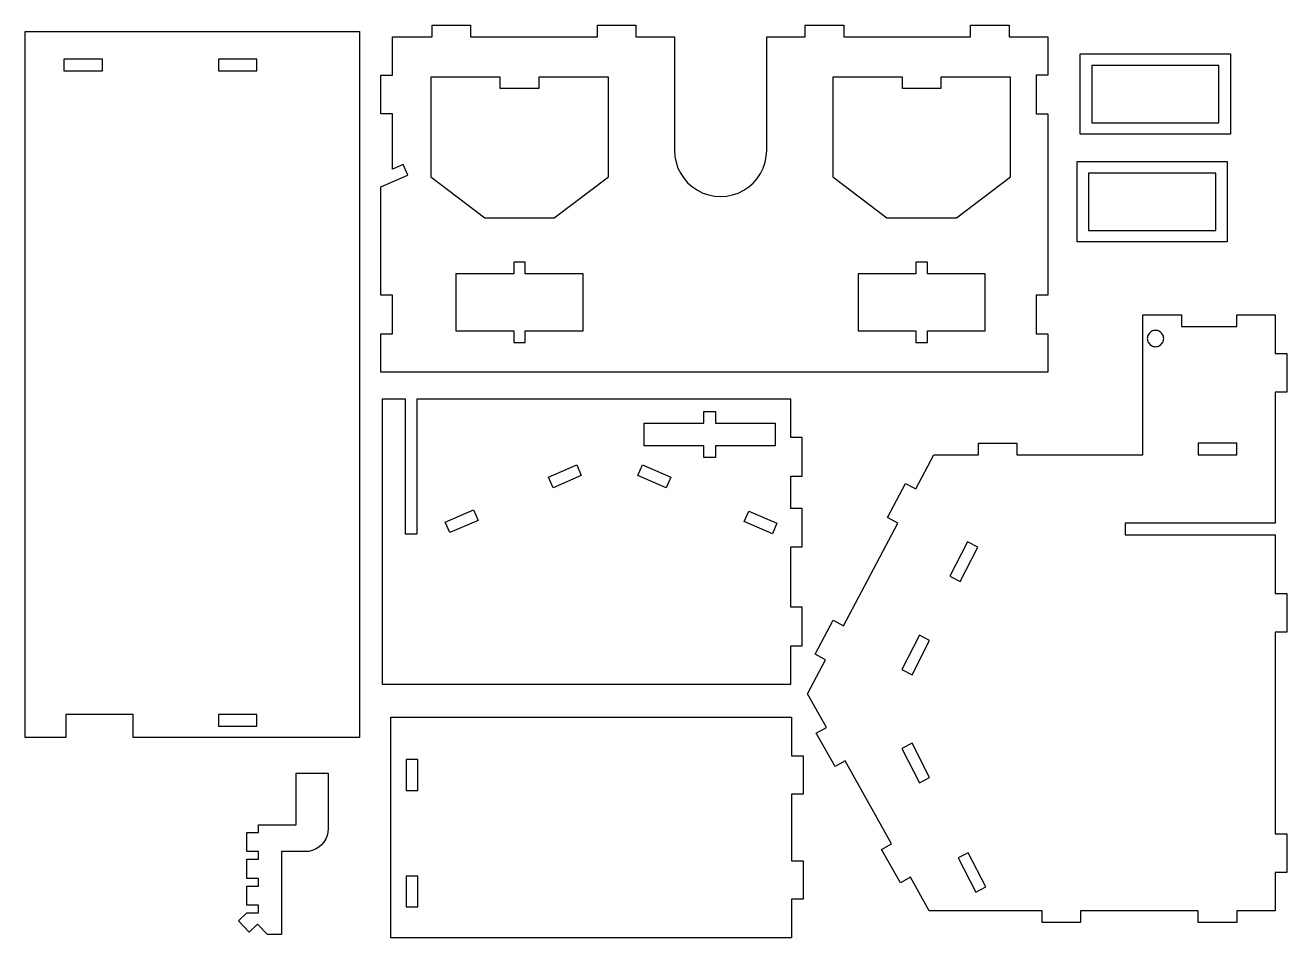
# Model space of a CAD drawing. Extents: x 9 to 337, y 3 to 240.
import ezdxf

# ---------------------------------------------------------------- set-up
doc = ezdxf.new("R2010")
doc.units = 0
doc.layers.add('HOLE', color=1, linetype='CONTINUOUS')
doc.layers.add('LAYER_1', color=18, linetype='CONTINUOUS')

msp = doc.modelspace()

# ---------------------------------------------------------------- linework, layer by layer
at = {"layer": 'HOLE'}
for points in [[(19.05, 227.68), (29.06, 227.68), (29.06, 230.68), (19.05, 230.68)], [(59.2, 227.68), (69.2, 227.68), (69.2, 230.68), (59.2, 230.68)], [(114.33, 200.17), (128.37, 189.49), (146.4, 189.49), (160.45, 200.17), (160.45, 226.06), (142.39, 226.06), (142.39, 223.06), (132.39, 223.06), (132.39, 226.06), (114.33, 226.06)], [(218.75, 200.17), (232.79, 189.49), (250.82, 189.49), (264.87, 200.17), (264.87, 226.06), (246.81, 226.06), (246.81, 223.06), (236.81, 223.06), (236.81, 226.06), (218.75, 226.06)], [(319, 214.19), (319, 229.06), (285.99, 229.06), (285.99, 214.19)], [(318.15, 186.25), (318.15, 201.12), (285.14, 201.12), (285.14, 186.25)], [(138.89, 160.14), (153.89, 160.14), (153.89, 175.01), (138.89, 175.01), (138.89, 178.01), (135.89, 178.01), (135.89, 175.01), (120.88, 175.01), (120.88, 160.14), (135.89, 160.14), (135.89, 157.14), (138.89, 157.14)], [(225.31, 160.14), (240.31, 160.14), (240.31, 157.14), (243.31, 157.14), (243.31, 160.14), (258.31, 160.14), (258.31, 175.01), (243.31, 175.01), (243.31, 178.01), (240.31, 178.01), (240.31, 175.01), (225.31, 175.01)], [(303.82, 156.49), (304.03, 156.68), (304.21, 156.88), (304.36, 157.11), (304.49, 157.36), (304.58, 157.63), (304.63, 157.9), (304.65, 158.18), (304.63, 158.45), (304.58, 158.72), (304.49, 158.99), (304.36, 159.24), (304.21, 159.47), (304.03, 159.68), (303.82, 159.86), (303.59, 160.01), (303.34, 160.14), (303.07, 160.22), (302.8, 160.28), (302.53, 160.3), (302.25, 160.28), (301.98, 160.22), (301.71, 160.14), (301.46, 160.01), (301.23, 159.86), (301.03, 159.68), (300.84, 159.47), (300.69, 159.24), (300.57, 158.99), (300.48, 158.72), (300.42, 158.45), (300.4, 158.18), (300.42, 157.9), (300.48, 157.63), (300.57, 157.36), (300.69, 157.11), (300.84, 156.88), (301.03, 156.68), (301.23, 156.49), (301.46, 156.34), (301.71, 156.22), (301.98, 156.13), (302.25, 156.07), (302.53, 156.05), (302.8, 156.07), (303.07, 156.13), (303.34, 156.22), (303.59, 156.34)], [(203.79, 136.24), (203.79, 130.28), (188.27, 130.28), (188.27, 127.28), (185.27, 127.28), (185.27, 130.28), (169.75, 130.28), (169.75, 136.24), (185.27, 136.24), (185.27, 139.25), (188.27, 139.25), (188.27, 136.24)], [(323.61, 130.97), (313.6, 130.97), (313.6, 127.97), (323.61, 127.97)], [(146.09, 119.44), (144.89, 122.19), (152.23, 125.38), (153.43, 122.63)], [(168.1, 122.63), (169.3, 125.38), (176.64, 122.19), (175.44, 119.44)], [(125.41, 113.73), (126.61, 110.97), (119.27, 107.78), (118.08, 110.54)], [(195.69, 110.64), (196.89, 113.39), (204.23, 110.2), (203.03, 107.45)], [(251.77, 95.09), (256.35, 103.98), (253.69, 105.36), (249.11, 96.47)], [(239.3, 70.87), (243.88, 79.76), (241.21, 81.14), (236.63, 72.25)], [(59.2, 57.56), (69.2, 57.56), (69.2, 60.56), (59.2, 60.56)], [(243.88, 44.2), (239.3, 53.09), (236.63, 51.71), (241.21, 42.82)], [(107.95, 40.85), (110.95, 40.85), (110.95, 48.85), (107.95, 48.85)], [(253.92, 24.69), (251.26, 23.32), (255.84, 14.43), (258.5, 15.8)], [(107.95, 18.61), (107.95, 10.61), (110.95, 10.61), (110.95, 18.61)]]:
    msp.add_lwpolyline(points, close=True, dxfattribs=at)
at = {"layer": 'LAYER_1'}
for points in [[(189.6, 195.04), (191.16, 195.14), (192.7, 195.45), (194.18, 195.95), (195.59, 196.65), (196.89, 197.52), (198.07, 198.55), (199.1, 199.73), (199.97, 201.03), (200.66, 202.43), (201.16, 203.92), (201.47, 205.45), (201.57, 207.02), (201.57, 236.51), (211.57, 236.51), (211.57, 239.51), (221.58, 239.51), (221.58, 236.51), (254.52, 236.51), (254.52, 239.51), (264.52, 239.51), (264.52, 236.51), (274.53, 236.51), (274.53, 226.51), (271.53, 226.51), (271.53, 216.51), (274.53, 216.51), (274.53, 169.44), (271.53, 169.44), (271.53, 159.43), (274.53, 159.43), (274.53, 149.43), (101.41, 149.43), (101.41, 159.43), (104.41, 159.43), (104.41, 169.44), (101.41, 169.44), (101.41, 197.57), (108.38, 200.6), (107.18, 203.36), (104.41, 202.15), (104.41, 216.51), (101.41, 216.51), (101.41, 226.51), (104.41, 226.51), (104.41, 236.51), (114.67, 236.51), (114.67, 239.51), (124.67, 239.51), (124.67, 236.51), (157.62, 236.51), (157.62, 239.51), (167.62, 239.51), (167.62, 236.51), (177.62, 236.51), (177.62, 207.02), (177.73, 205.45), (178.03, 203.92), (178.53, 202.43), (179.23, 201.03), (180.1, 199.73), (181.13, 198.55), (182.31, 197.52), (183.61, 196.65), (185.02, 195.95), (186.5, 195.45), (188.03, 195.14)], [(9.04, 237.92), (95.83, 237.92), (95.83, 54.56), (37.1, 54.56), (37.1, 60.56), (19.61, 60.56), (19.61, 54.56), (9.04, 54.56)], [(322, 232.06), (322, 211.19), (282.99, 211.19), (282.99, 232.06)], [(321.15, 204.12), (321.15, 183.25), (282.14, 183.25), (282.14, 204.12)], [(273.08, 9.58), (243.77, 9.58), (238.88, 18.3), (236.27, 16.83), (231.37, 25.56), (233.99, 27.03), (221.95, 48.5), (219.34, 47.03), (214.44, 55.75), (217.06, 57.22), (212.17, 65.94), (216.84, 74.79), (214.19, 76.19), (218.86, 85.03), (221.52, 83.63), (235.6, 110.28), (232.91, 111.71), (237.58, 120.55), (240.27, 119.13), (244.94, 127.97), (256.53, 127.97), (256.53, 130.97), (266.53, 130.97), (266.53, 127.97), (299.25, 127.97), (299.25, 164.3), (309.25, 164.3), (309.25, 161.3), (323.61, 161.3), (323.61, 164.3), (333.61, 164.3), (333.61, 154.3), (336.61, 154.3), (336.61, 144.29), (333.61, 144.29), (333.61, 110.21), (294.67, 110.21), (294.67, 107.21), (333.61, 107.21), (333.61, 91.94), (336.61, 91.94), (336.61, 81.94), (333.61, 81.94), (333.61, 29.58), (336.61, 29.58), (336.61, 19.58), (333.61, 19.58), (333.61, 9.58), (323.61, 9.58), (323.61, 6.58), (313.6, 6.58), (313.6, 9.58), (283.09, 9.58), (283.09, 6.58), (273.08, 6.58)], [(101.74, 68.41), (207.79, 68.41), (207.79, 78.41), (210.79, 78.41), (210.79, 88.41), (207.79, 88.41), (207.79, 104.07), (210.79, 104.07), (210.79, 114.08), (207.79, 114.08), (207.79, 122.45), (210.79, 122.45), (210.79, 132.46), (207.79, 132.46), (207.79, 142.46), (110.74, 142.46), (110.74, 107.35), (107.74, 107.35), (107.74, 142.46), (101.74, 142.46)], [(104, 2.61), (104, 59.85), (208, 59.85), (208, 49.85), (211, 49.85), (211, 39.85), (208, 39.85), (208, 22.61), (211, 22.61), (211, 12.61), (208, 12.61), (208, 2.61)], [(66.6, 11.05), (66.6, 16.01), (69.6, 16.01), (69.6, 18.01), (66.6, 18.01), (66.6, 22.97), (69.6, 22.97), (69.6, 24.97), (66.6, 24.97), (66.6, 29.93), (69.6, 29.93), (69.6, 31.93), (79.35, 31.93), (79.35, 45.38), (87.71, 45.38), (87.71, 30.97), (87.64, 30.03), (87.42, 29.12), (87.06, 28.25), (86.57, 27.44), (85.96, 26.73), (85.24, 26.12), (84.44, 25.62), (83.57, 25.26), (82.65, 25.04), (81.71, 24.97), (75.6, 24.97), (75.6, 3.43), (71.91, 3.43), (69.35, 6.14), (67.17, 4.08), (64.42, 6.98), (66.6, 9.05), (69.6, 9.05), (69.6, 11.05)]]:
    msp.add_lwpolyline(points, close=True, dxfattribs=at)

doc.saveas('drawing.dxf')
